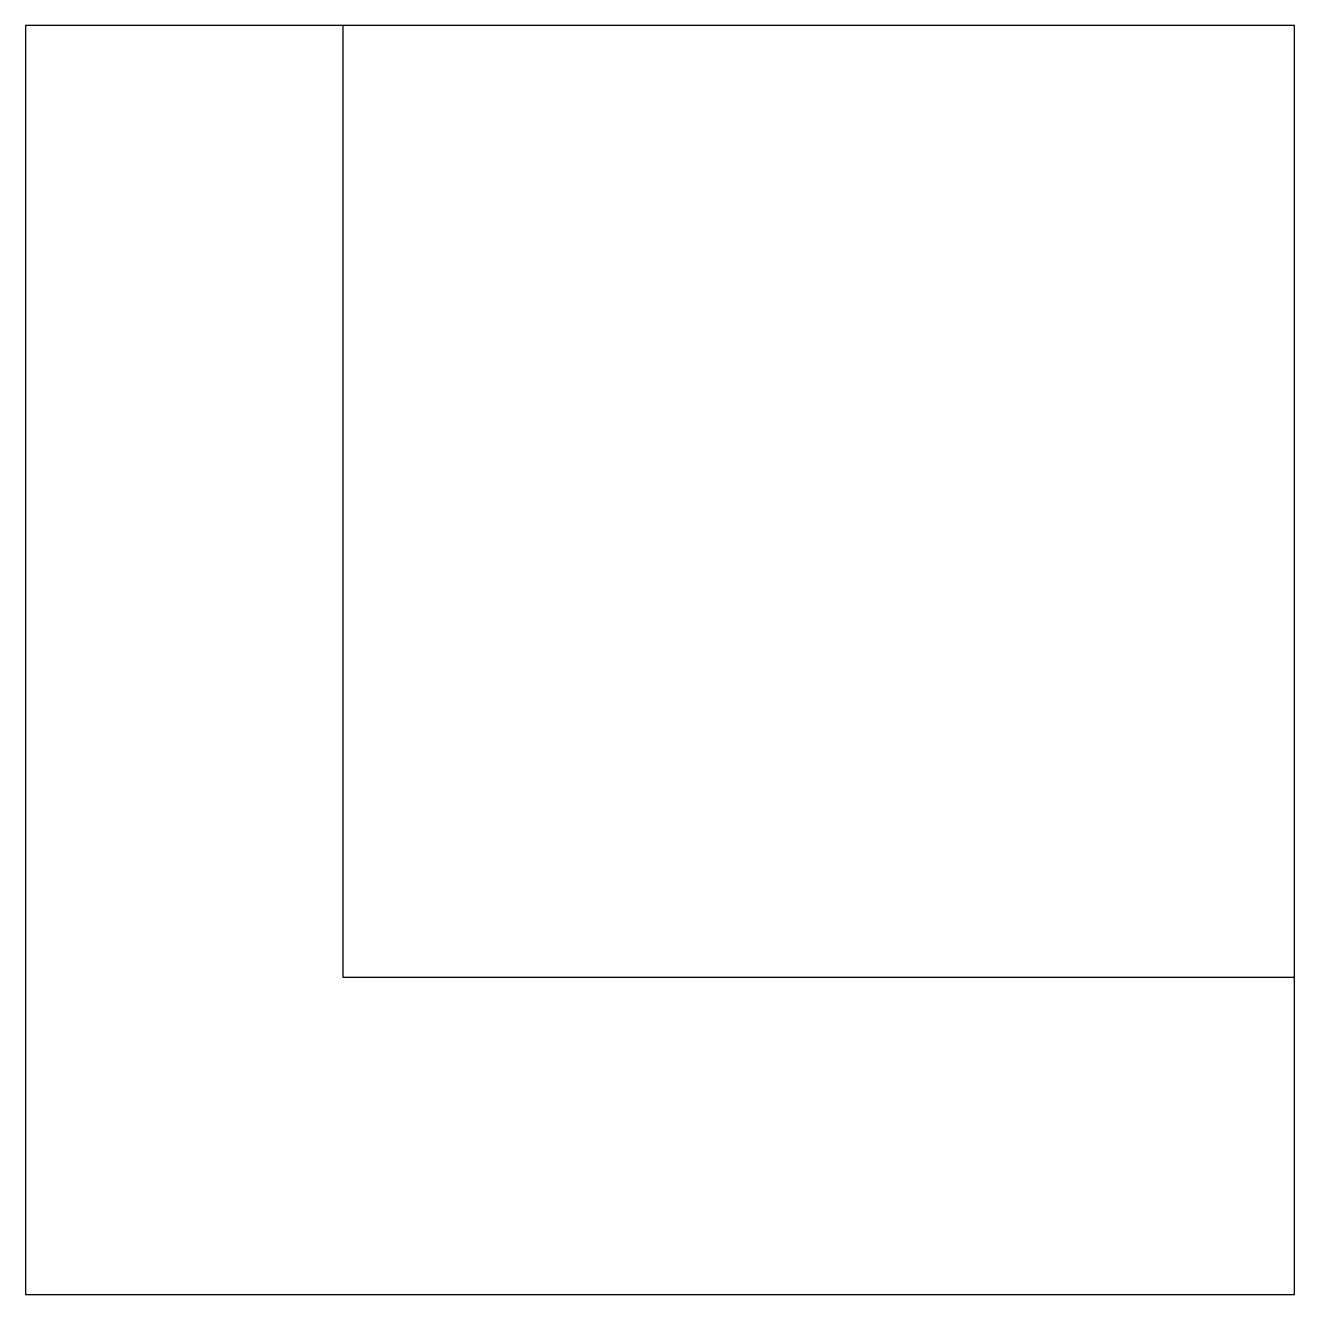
# Model space of a CAD drawing. Header units: millimetres. Extents: x 0 to 100, y 0 to 100.
import ezdxf

# ---------------------------------------------------------------- set-up
doc = ezdxf.new("R2010")
doc.units = ezdxf.units.MM
doc.layers.get('0').update_dxf_attribs({"linetype": 'CONTINUOUS'})

msp = doc.modelspace()

# ---------------------------------------------------------------- linework, layer by layer
at = {"color": 7, "lineweight": 25, "true_color": 0x000000}
for points in [[(0, 0), (100, 0), (100, 100), (0, 100)], [(25, 25), (100, 25), (100, 100), (25, 100)]]:
    msp.add_lwpolyline(points, close=True, dxfattribs=at)

doc.saveas('drawing.dxf')
